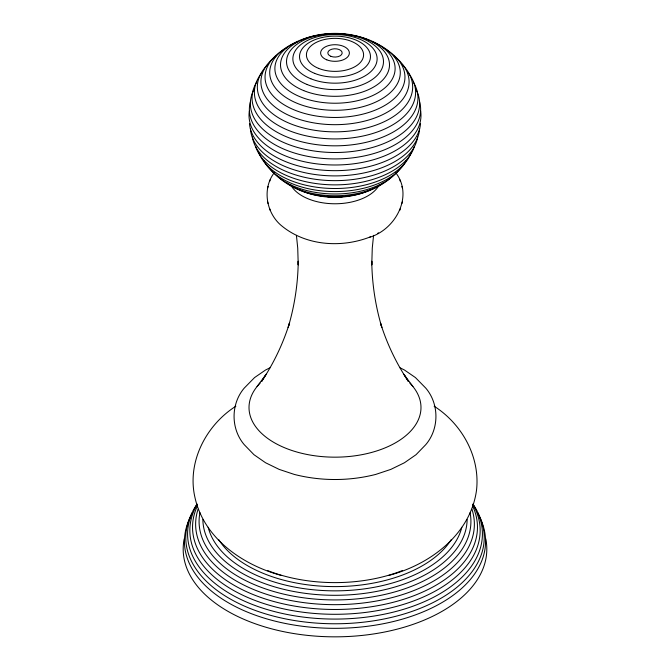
<?xml version="1.0" encoding="UTF-8"?>
<svg xmlns="http://www.w3.org/2000/svg" width="670" height="670" viewBox="0 0 670 670"><rect width="100%" height="100%" fill="white"/><g stroke="black" fill="none" stroke-linecap="round" stroke-linejoin="round"><path stroke-width="1" d="M373.575 235.321L372.269 248.093L371.766 264.918L371.766 261.208C372.026 283.628 375.426 305.964 381.841 327.446L380.418 322.789C386.875 343.559 396.313 363.341 408.382 381.439L403.851 374.254L412.929 386.548M274.507 172.391C261.694 188.706 266.275 213.78 282.229 226.292C306.508 245.982 341.935 248.093 370.401 236.862M369.497 237.306C395.618 229.576 413.951 195.841 395.493 172.391M267.598 188.144L268.109 186.469M269.642 181.436L270.144 179.811M399.856 210.246L400.359 208.621M401.891 203.588L402.402 201.921M257.071 386.548L266.149 374.254L261.618 381.439C273.687 363.341 283.125 343.559 289.582 322.789L288.159 327.446C294.574 305.964 297.974 283.628 298.234 261.208L298.234 264.918L297.731 248.093L296.425 235.321M235.857 406.221C206.059 425.14 186.804 462.132 194.945 497.416C203.923 538.563 242.992 565.204 281.517 575.496M269.901 367.855L265.58 369.991L254.583 377.562L244.232 388.106C230.689 403.968 230.689 428.792 244.232 444.654L253.955 454.687L265.58 462.761L279.189 469.402L294.272 474.419C320.888 481.211 349.112 481.211 375.728 474.419L390.811 469.402L404.42 462.761L416.045 454.687L425.768 444.654C439.311 428.792 439.311 403.968 425.768 388.106L415.417 377.562L404.42 369.991L400.099 367.855M377.528 233.411L378.642 232.875M388.483 575.496C429.478 564.91 470.583 534.694 476.529 490.122C480.281 456.798 461.931 423.968 434.143 406.221M399.856 179.811L400.359 181.436M401.891 186.469L402.402 188.144M267.598 201.921L268.109 203.588M269.642 208.621L270.144 210.246M348.526 34.706A60.116 34.706 0 0 1 384.639 88.097A60.116 34.706 0 0 1 285.361 88.097A60.116 34.706 0 0 1 321.474 34.706M324.565 34.346A60.116 34.706 0 0 1 327.68 34.078M342.32 34.078A60.116 34.706 0 0 1 345.435 34.346M379.295 184.845A46.322 26.741 0 0 1 335 203.772A46.322 26.741 0 0 1 290.705 184.845M383.483 182.692A60.116 34.706 0 0 1 286.517 182.692M370.937 189.501A54.496 31.465 0 0 1 299.063 189.501M414.395 146.403A80.618 46.548 0 0 1 335 184.87A80.618 46.548 0 0 1 255.605 146.403M410.819 153.388A77.653 44.831 0 0 1 335 188.513A77.653 44.831 0 0 1 259.181 153.388M390.811 177.625A65.283 37.688 0 0 1 279.189 177.625M409.805 383.047A85.978 49.639 0 0 1 335 457.166A85.978 49.639 0 0 1 260.195 383.047M461.798 527.29A128.07 73.943 0 0 1 335 590.848A128.07 73.943 0 0 1 208.203 527.29M451.287 539.593A123.749 71.447 0 0 1 335 586.602A123.749 71.447 0 0 1 218.713 539.593M419.596 128.464A84.629 48.86 0 0 1 335 175.9A84.629 48.86 0 0 1 250.404 128.464M406.137 160.758A74.094 42.779 0 0 1 335 191.57A74.094 42.779 0 0 1 263.863 160.758M408.064 72.703A80.618 46.548 0 0 1 335 138.916A80.618 46.548 0 0 1 261.937 72.703M413.222 81.991A82.946 47.888 0 0 1 335 145.826A82.946 47.888 0 0 1 256.778 81.991M420.651 111.019A85.978 49.639 0 0 1 335 164.988A85.978 49.639 0 0 1 249.349 111.019M419.479 101.363A85.643 49.446 0 0 1 335 158.916A85.643 49.446 0 0 1 250.521 101.363M402.251 64.596A77.653 44.831 0 0 1 335 131.848A77.653 44.831 0 0 1 267.749 64.596M400.199 168.245A69.956 40.384 0 0 1 335 193.99A69.956 40.384 0 0 1 269.801 168.245M394.178 56.163A74.094 42.779 0 0 1 384.898 113.523A74.094 42.779 0 0 1 285.102 113.523A74.094 42.779 0 0 1 275.822 56.163M385.317 49.036A69.956 40.384 0 0 1 384.178 105.81A69.956 40.384 0 0 1 285.822 105.81A69.956 40.384 0 0 1 284.683 49.036M285.537 48.533A69.956 40.384 0 0 1 287.288 47.553M382.712 47.553A69.956 40.384 0 0 1 384.463 48.533M471.94 509.242A139.377 80.467 0 0 1 335 604.667A139.377 80.467 0 0 1 198.06 509.242M472.61 505.934A142.459 82.251 0 0 1 335 609.474A142.459 82.251 0 0 1 197.39 505.934M467.132 519.535A132.141 76.288 0 0 1 335 595.303A132.141 76.288 0 0 1 202.868 519.535M470.064 512.676A135.918 78.474 0 0 1 335 599.926A135.918 78.474 0 0 1 199.936 512.676M415.936 89.37A84.629 48.86 0 0 1 335 152.509A84.629 48.86 0 0 1 254.064 89.37M472.953 504.426A145.155 83.8 0 0 1 335 614.298A145.155 83.8 0 0 1 197.047 504.426M372.445 41.741A65.283 37.688 0 0 1 383.768 97.669A65.283 37.688 0 0 1 286.232 97.669A65.283 37.688 0 0 1 297.555 41.741M417.636 136.931A82.946 47.888 0 0 1 335 180.649A82.946 47.888 0 0 1 252.364 136.931M485.725 538.705A151.814 87.644 0 0 1 335 636.835A151.814 87.644 0 0 1 184.275 538.705M479.619 517.173A150.583 86.941 0 0 1 335 628.326A150.583 86.941 0 0 1 190.381 517.173M472.97 503.982A147.417 85.115 0 0 1 335 619.08A147.417 85.115 0 0 1 197.03 503.982M477.81 512.609A149.234 86.162 0 0 1 335 623.77A149.234 86.162 0 0 1 192.19 512.609M193.169 510.808A149.234 86.162 0 0 1 197.131 504.627M472.869 504.627A149.234 86.162 0 0 1 476.831 510.808M420.542 123.623A85.643 49.446 0 0 1 335 170.666A85.643 49.446 0 0 1 249.458 123.623M402.494 570.522A119.243 68.843 0 0 1 267.506 570.522M347.546 196.117A48.483 27.989 0 0 1 344.464 196.536M342.37 196.745A48.483 27.989 0 0 1 327.63 196.745M325.536 196.536A48.483 27.989 0 0 1 322.454 196.117M303.745 90.618A54.496 31.465 0 0 0 389.287 67.586A54.496 31.465 0 0 0 311.969 36.331A54.496 31.465 0 0 0 303.745 90.618M307.195 84.537A48.483 27.989 0 0 0 383.299 64.052A48.483 27.989 0 0 0 314.515 36.247A48.483 27.989 0 0 0 307.195 84.537M310.838 78.775A42.118 24.313 0 0 0 376.959 60.978A42.118 24.313 0 0 0 317.203 36.817A42.118 24.313 0 0 0 310.838 78.775M314.657 73.373A35.468 20.477 0 0 0 370.334 58.382A35.468 20.477 0 0 0 320.009 38.039A35.468 20.477 0 0 0 314.657 73.373M318.602 68.382A28.584 16.507 0 0 0 363.475 56.305A28.584 16.507 0 0 0 322.915 39.907A28.584 16.507 0 0 0 318.602 68.382M326.751 59.814A14.38 8.3 0 0 0 349.321 53.734A14.38 8.3 0 0 0 328.92 45.493A14.38 8.3 0 0 0 326.751 59.814M330.88 56.313A7.177 4.146 0 0 0 342.152 53.273A7.177 4.146 0 0 0 331.968 49.161A7.177 4.146 0 0 0 330.88 56.313"/></g></svg>
